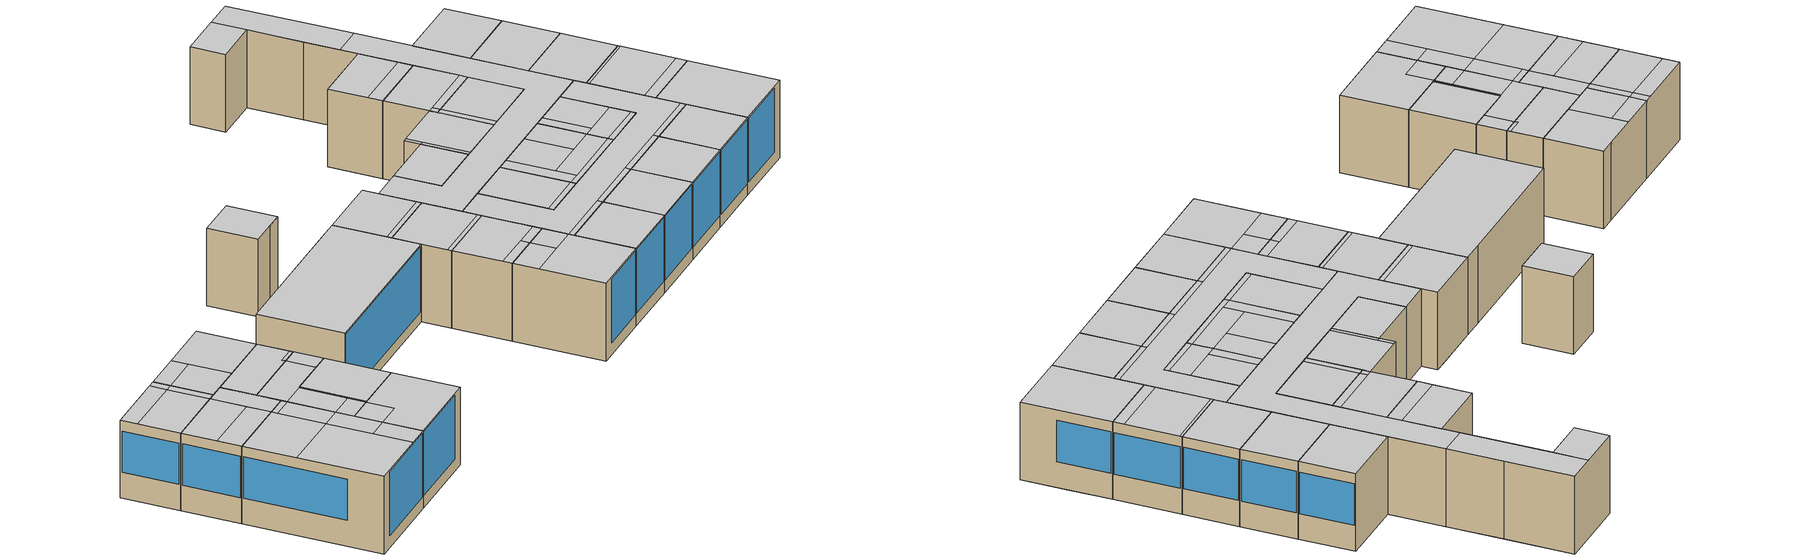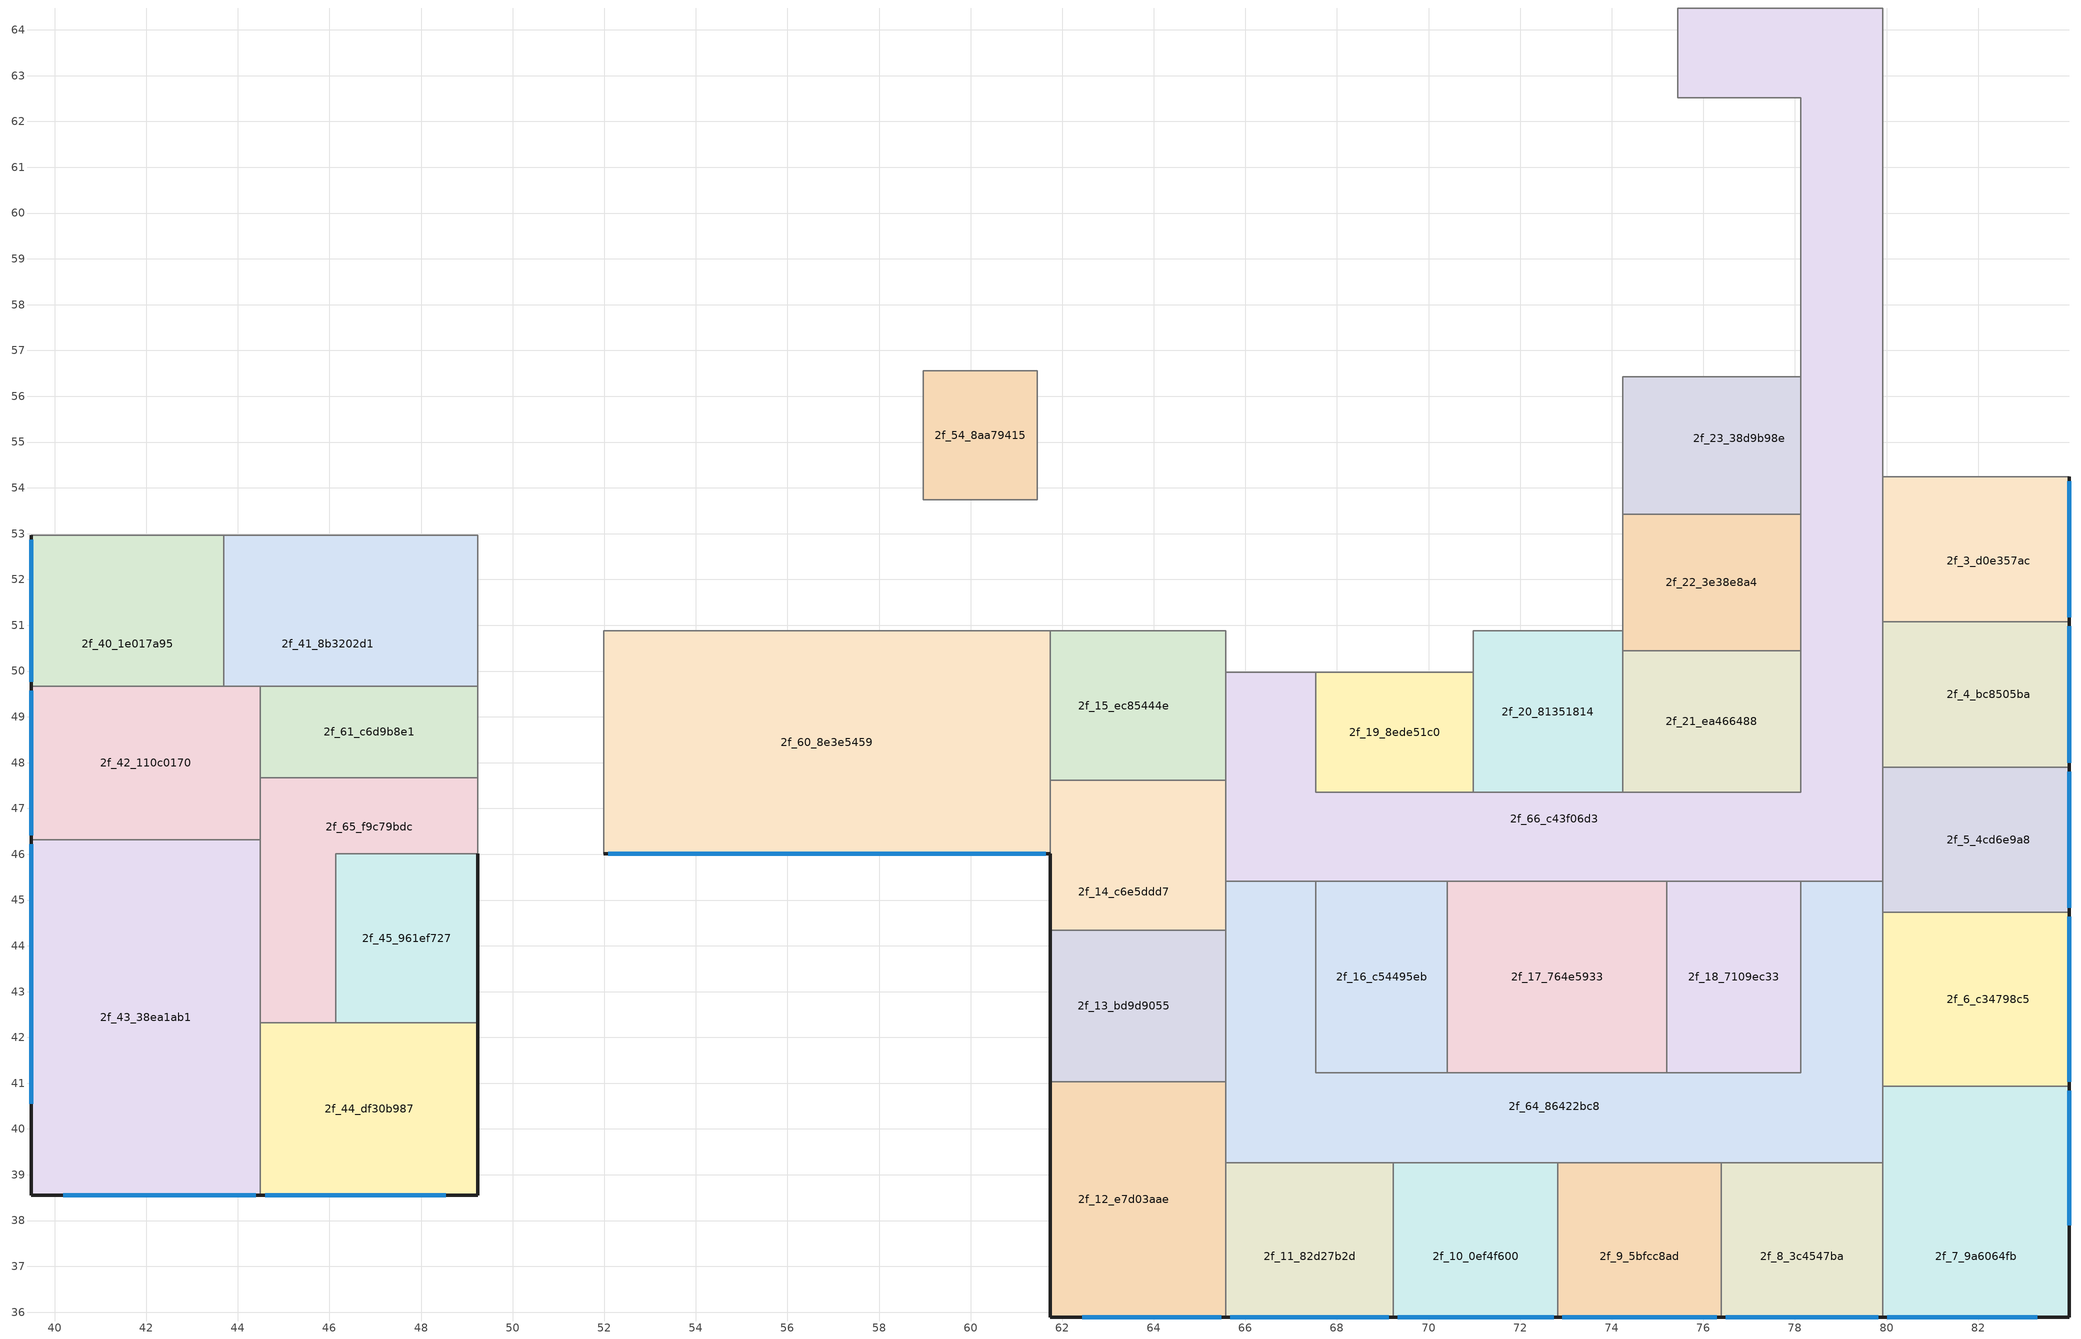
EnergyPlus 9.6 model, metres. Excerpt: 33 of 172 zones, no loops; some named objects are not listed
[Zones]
2f_10_0ef4f600
 floor outside (Generic Exposed Floor): 72.82,38.55 72.82,35.89 69.23,35.89 69.23,38.55 z4.5
 floor to 1f_6_149c5766 (Generic Interior Floor): 72.82,39.26 72.82,38.55 69.23,38.55 69.23,39.26 z4.5
 wall outside (Generic Exterior Wall): 69.23,35.89 72.82,35.89 z4.5:9
 wall to 2f_9_5bfcc8ad (Generic Interior Wall): 72.82,35.89 72.82,39.26 z4.5:9
 wall to 2f_64_86422bc8 (Generic Interior Wall): 72.82,39.26 69.23,39.26 z4.5:9
 wall to 2f_11_82d27b2d (Generic Interior Wall): 69.23,39.26 69.23,35.89 z4.5:9
 window (Generic Double Pane): 69.33,35.89 72.73,35.89 z5.2:8.9
 ceiling to 3f_25_c4ff488b (Generic Interior Ceiling): 69.23,39.26 69.23,35.89 72.82,35.89 72.82,39.26 z9
2f_11_82d27b2d
 floor outside (Generic Exposed Floor): 69.23,38.55 69.23,35.89 65.57,35.89 65.57,38.55 z4.5
 floor to 1f_6_149c5766 (Generic Interior Floor): 69.23,39.26 69.23,38.55 65.57,38.55 65.57,39.26 z4.5
 wall outside (Generic Exterior Wall): 65.57,35.89 69.23,35.89 z4.5:9
 wall to 2f_64_86422bc8 (Generic Interior Wall): 69.23,39.26 65.57,39.26 z4.5:9
 wall to 2f_12_e7d03aae (Generic Interior Wall): 65.57,39.26 65.57,35.89 z4.5:9
 window (Generic Double Pane): 65.67,35.89 69.13,35.89 z5.2:8.9
 ceiling to 3f_23_194e076a (Generic Interior Ceiling): 65.57,39.26 65.57,35.89 69.23,35.89 69.23,39.26 z9
2f_12_e7d03aae
 floor outside (Generic Exposed Floor): 64.96,41.03 64.96,38.55 65.57,38.55 65.57,35.89 61.74,35.89 61.74,41.03 z4.5
 floor to 1f_6_149c5766 (Generic Interior Floor): 65.57,41.03 65.57,38.55 64.96,38.55 64.96,41.03 z4.5
 wall outside (Generic Exterior Wall): 61.74,41.03 61.74,35.89 65.57,35.89 z4.5:9
 wall to 2f_64_86422bc8 (Generic Interior Wall): 65.57,39.26 65.57,41.03 z4.5:9
 wall to 2f_13_bd9d9055 (Generic Interior Wall): 65.57,41.03 61.74,41.03 z4.5:9
 window (Generic Double Pane): 62.44,35.89 65.47,35.89 z5.2:8.9
 ceiling to 3f_34_cf5b6a44 (Generic Interior Ceiling): 61.74,41.03 61.74,39.58 64.01,39.58 64.01,41.03 z9
 ceiling to 3f_24_49187683 (Generic Interior Ceiling): 61.74,39.58 61.74,35.89 65.57,35.89 65.57,39.58 z9
 ceiling to 3f_21_4a4ec861 (Generic Interior Ceiling): 64.01,41.03 64.01,39.58 65.57,39.58 65.57,41.03 z9
2f_13_bd9d9055
 floor outside (Generic Exposed Floor): 64.96,44.34 64.96,41.03 61.74,41.03 61.74,44.34 z4.5
 floor to 1f_6_149c5766 (Generic Interior Floor): 65.57,44.34 65.57,41.03 64.96,41.03 64.96,44.34 z4.5
 wall outside (Generic Exterior Wall): 61.74,44.34 61.74,41.03 z4.5:9
 wall to 2f_64_86422bc8 (Generic Interior Wall): 65.57,41.03 65.57,44.34 z4.5:9
 wall to 2f_14_c6e5ddd7 (Generic Interior Wall): 65.57,44.34 61.74,44.34 z4.5:9
 ceiling to 3f_34_cf5b6a44 (Generic Interior Ceiling): 61.74,41.54 61.74,41.03 64.01,41.03 64.01,41.54 z9
 ceiling to 3f_22_e968c4c8 (Generic Interior Ceiling): 61.74,44.34 61.74,41.54 65.57,41.54 65.57,44.34 z9
 ceiling to 3f_21_4a4ec861 (Generic Interior Ceiling): 64.01,41.54 64.01,41.03 65.57,41.03 65.57,41.54 z9
2f_14_c6e5ddd7
 floor outside (Generic Exposed Floor): 64.96,46.01 64.96,44.34 61.74,44.34 61.74,46.01 z4.5
 floor to 1f_21_930785c6 (Generic Interior Floor): 64.96,47.62 64.96,46.01 61.74,46.01 61.74,47.62 z4.5
 floor to 1f_6_149c5766 (Generic Interior Floor): 65.57,47.62 65.57,44.34 64.96,44.34 64.96,47.62 z4.5
 wall outside (Generic Exterior Wall): 61.74,46.01 61.74,44.34 z4.5:9
 wall to 2f_66_c43f06d3 (Generic Interior Wall): 65.57,45.41 65.57,47.62 z4.5:9
 wall to 2f_64_86422bc8 (Generic Interior Wall): 65.57,44.34 65.57,45.41 z4.5:9
 wall to 2f_60_8e3e5459 (Generic Interior Wall): 61.74,47.62 61.74,46.01 z4.5:9
 wall to 2f_15_ec85444e (Generic Interior Wall): 65.57,47.62 61.74,47.62 z4.5:9
 ceiling to 3f_61_e2855464 (Generic Interior Ceiling): 61.74,47.62 61.74,44.58 65.57,44.58 65.57,47.62 z9
 ceiling to 3f_22_e968c4c8 (Generic Interior Ceiling): 61.74,44.58 61.74,44.34 65.57,44.34 65.57,44.58 z9
2f_15_ec85444e
 floor to 1f_24_c97268db (Generic Interior Floor): 65.57,50.87 65.57,49.97 64.96,49.97 64.96,50.87 z4.5
 floor to 1f_21_930785c6 (Generic Interior Floor): 64.96,50.87 64.96,47.62 61.74,47.62 61.74,50.87 z4.5
 floor to 1f_6_149c5766 (Generic Interior Floor): 65.57,49.97 65.57,47.62 64.96,47.62 64.96,49.97 z4.5
 wall to 2f_66_c43f06d3 (Generic Interior Wall): 65.57,47.62 65.57,49.97 z4.5:9
 wall to 2f_63_d4781f66 (Generic Interior Wall): 65.57,49.97 65.57,50.87 61.74,50.87 z4.5:9
 wall to 2f_60_8e3e5459 (Generic Interior Wall): 61.74,50.87 61.74,47.62 z4.5:9
 ceiling to 3f_63_aaa0db72 (Generic Interior Ceiling): 61.74,50.87 61.74,47.9 65.57,47.9 65.57,50.87 z9
 ceiling to 3f_61_e2855464 (Generic Interior Ceiling): 61.74,47.9 61.74,47.62 65.57,47.62 65.57,47.9 z9
2f_16_c54495eb
 floor to 1f_6_149c5766 (Generic Interior Floor): 70.41,45.41 70.41,41.23 67.54,41.23 67.54,45.41 z4.5
 wall to 2f_66_c43f06d3 (Generic Interior Wall): 70.41,45.41 67.54,45.41 z4.5:9
 wall to 2f_64_86422bc8 (Generic Interior Wall): 67.54,45.41 67.54,41.23 70.41,41.23 z4.5:9
 wall to 2f_17_764e5933 (Generic Interior Wall): 70.41,41.23 70.41,45.41 z4.5:9
 ceiling to 3f_35_299ca32d (Generic Interior Ceiling): 67.54,45.41 67.54,41.54 70.41,41.54 70.41,45.41 z9
 ceiling to 3f_21_4a4ec861 (Generic Interior Ceiling): 67.54,41.54 67.54,41.23 70.41,41.23 70.41,41.54 z9
2f_17_764e5933
 floor to 1f_6_149c5766 (Generic Interior Floor): 75.2,45.41 75.2,41.23 70.41,41.23 70.41,45.41 z4.5
 wall to 2f_66_c43f06d3 (Generic Interior Wall): 75.2,45.41 70.41,45.41 z4.5:9
 wall to 2f_64_86422bc8 (Generic Interior Wall): 70.41,41.23 75.2,41.23 z4.5:9
 wall to 2f_18_7109ec33 (Generic Interior Wall): 75.2,41.23 75.2,45.41 z4.5:9
 ceiling to 3f_39_c9f2f2cc (Generic Interior Ceiling): 71.2,42.68 71.2,41.54 75.2,41.54 75.2,42.68 z9
 ceiling to 3f_37_ee9ae9d4 (Generic Interior Ceiling): 73.52,45.41 73.52,42.68 75.2,42.68 75.2,45.41 z9
 ceiling to 3f_36_a2475580 (Generic Interior Ceiling): 71.2,45.41 71.2,42.68 73.52,42.68 73.52,45.41 z9
 ceiling to 3f_35_299ca32d (Generic Interior Ceiling): 70.41,45.41 70.41,41.54 71.2,41.54 71.2,45.41 z9
 ceiling to 3f_21_4a4ec861 (Generic Interior Ceiling): 70.41,41.54 70.41,41.23 75.2,41.23 75.2,41.54 z9
2f_18_7109ec33
 floor to 1f_6_149c5766 (Generic Interior Floor): 78.13,45.41 78.13,41.23 75.2,41.23 75.2,45.41 z4.5
 wall to 2f_66_c43f06d3 (Generic Interior Wall): 78.13,45.41 75.2,45.41 z4.5:9
 wall to 2f_64_86422bc8 (Generic Interior Wall): 75.2,41.23 78.13,41.23 78.13,45.41 z4.5:9
 ceiling to 3f_39_c9f2f2cc (Generic Interior Ceiling): 75.2,42.68 75.2,41.54 78.13,41.54 78.13,42.68 z9
 ceiling to 3f_38_5c679f0f (Generic Interior Ceiling): 75.83,45.41 75.83,42.68 78.13,42.68 78.13,45.41 z9
 ceiling to 3f_37_ee9ae9d4 (Generic Interior Ceiling): 75.2,45.41 75.2,42.68 75.83,42.68 75.83,45.41 z9
 ceiling to 3f_21_4a4ec861 (Generic Interior Ceiling): 75.2,41.54 75.2,41.23 78.13,41.23 78.13,41.54 z9
2f_19_8ede51c0
 floor to 1f_6_149c5766 (Generic Interior Floor): 70.98,49.97 70.98,47.35 67.54,47.35 67.54,49.97 z4.5
 wall to 2f_66_c43f06d3 (Generic Interior Wall): 67.54,49.97 67.54,47.35 70.98,47.35 z4.5:9
 wall to 2f_63_d4781f66 (Generic Interior Wall): 70.98,49.97 67.54,49.97 z4.5:9
 wall to 2f_20_81351814 (Generic Interior Wall): 70.98,47.35 70.98,49.97 z4.5:9
 ceiling to 3f_19_a570f15e (Generic Interior Ceiling): 67.54,49.97 67.54,47.35 70.98,47.35 70.98,49.97 z9
2f_20_81351814
 floor to 1f_6_149c5766 (Generic Interior Floor): 74.24,50.87 74.24,47.35 70.98,47.35 70.98,50.87 z4.5
 wall to 2f_66_c43f06d3 (Generic Interior Wall): 70.98,47.35 74.24,47.35 z4.5:9
 wall to 2f_63_d4781f66 (Generic Interior Wall): 74.24,50.87 70.98,50.87 70.98,49.97 z4.5:9
 wall to 2f_22_3e38e8a4 (Generic Interior Wall): 74.24,50.44 74.24,50.87 z4.5:9
 wall to 2f_21_ea466488 (Generic Interior Wall): 74.24,47.35 74.24,50.44 z4.5:9
 ceiling to 3f_70_3918eaf2 (Generic Interior Ceiling): 70.98,50.87 70.98,49.97 71.2,49.97 71.2,50.87 z9
 ceiling to 3f_19_a570f15e (Generic Interior Ceiling): 70.98,49.97 70.98,47.35 71.2,47.35 71.2,49.97 z9
 ceiling to 3f_18_3951b411 (Generic Interior Ceiling): 71.2,50.87 71.2,47.35 74.24,47.35 74.24,50.87 z9
2f_21_ea466488
 floor to 1f_24_c97268db (Generic Interior Floor): 78.13,50.44 78.13,49.97 77.28,49.97 77.28,50.44 z4.5
 floor to 1f_6_149c5766 (Generic Interior Floor): 78.13,49.97 78.13,47.35 74.24,47.35 74.24,50.44 77.28,50.44 77.28,49.97 z4.5
 wall to 2f_66_c43f06d3 (Generic Interior Wall): 74.24,47.35 78.13,47.35 78.13,50.44 z4.5:9
 wall to 2f_22_3e38e8a4 (Generic Interior Wall): 78.13,50.44 74.24,50.44 z4.5:9
 ceiling to 3f_18_3951b411 (Generic Interior Ceiling): 74.24,50.44 74.24,47.35 74.61,47.35 74.61,50.44 z9
 ceiling to 3f_17_dcaffb0f (Generic Interior Ceiling): 74.61,50.44 74.61,47.35 78.13,47.35 78.13,50.44 z9
2f_22_3e38e8a4
 floor to 1f_24_c97268db (Generic Interior Floor): 78.13,53.43 78.13,50.44 77.28,50.44 77.28,50.87 74.24,50.87 74.24,53.43 z4.5
 floor to 1f_6_149c5766 (Generic Interior Floor): 77.28,50.87 77.28,50.44 74.24,50.44 74.24,50.87 z4.5
 wall to 2f_66_c43f06d3 (Generic Interior Wall): 78.13,50.44 78.13,53.43 z4.5:9
 wall to 2f_63_d4781f66 (Generic Interior Wall): 74.24,53.43 74.24,50.87 z4.5:9
 wall to 2f_23_38d9b98e (Generic Interior Wall): 78.13,53.43 74.24,53.43 z4.5:9
 ceiling to 3f_18_3951b411 (Generic Interior Ceiling): 74.24,50.87 74.24,50.44 74.61,50.44 74.61,50.87 z9
 ceiling to 3f_17_dcaffb0f (Generic Interior Ceiling): 74.61,50.87 74.61,50.44 78.13,50.44 78.13,50.87 z9
 ceiling to 3f_16_f8af547f (Generic Interior Ceiling): 74.24,53.43 74.24,50.87 78.13,50.87 78.13,53.43 z9
2f_23_38d9b98e
 floor to 1f_24_c97268db (Generic Interior Floor): 78.13,53.74 78.13,53.43 74.24,53.43 74.24,55.83 75.44,55.83 75.44,53.74 z4.5
 floor to 1f_14_69643016 (Generic Interior Floor): 78.13,56.43 78.13,53.74 75.44,53.74 75.44,55.83 74.24,55.83 74.24,56.43 z4.5
 wall to 2f_66_c43f06d3 (Generic Interior Wall): 78.13,53.43 78.13,56.43 z4.5:9
 wall to 2f_63_d4781f66 (Generic Interior Wall): 74.24,56.43 74.24,53.43 z4.5:9
 wall to 2f_24_8b0e4823 (Generic Interior Wall): 78.13,56.43 74.24,56.43 z4.5:9
 ceiling to 3f_16_f8af547f (Generic Interior Ceiling): 74.24,54.24 74.24,53.43 78.13,53.43 78.13,54.24 z9
 ceiling to 3f_15_cd5c4195 (Generic Interior Ceiling): 74.24,56.43 74.24,54.24 78.13,54.24 78.13,56.43 z9
2f_3_d0e357ac
 floor outside (Generic Exposed Floor): 83.99,53.74 83.99,51.08 80.46,51.08 80.46,53.74 z4.5
 floor to 1f_24_c97268db (Generic Interior Floor): 80.46,53.74 80.46,51.08 79.92,51.08 79.92,53.74 z4.5
 floor to 1f_14_69643016 (Generic Interior Floor): 83.99,54.24 83.99,53.74 79.92,53.74 79.92,54.24 z4.5
 wall outside (Generic Exterior Wall): 83.99,51.08 83.99,54.24 z4.5:9
 wall to 2f_2_cbb179aa (Generic Interior Wall): 83.99,54.24 79.92,54.24 z4.5:9
 wall to 2f_66_c43f06d3 (Generic Interior Wall): 79.92,54.24 79.92,51.08 z4.5:9
 wall to 2f_4_bc8505ba (Generic Interior Wall): 79.92,51.08 83.99,51.08 z4.5:9
 window (Generic Double Pane): 83.99,51.18 83.99,54.14 z6:8.4
 ceiling to 3f_29_5fdfce82 (Generic Interior Ceiling): 79.92,54.24 79.92,51.08 83.99,51.08 83.99,54.24 z9
2f_40_1e017a95
 floor to 1f_20_8dc14ba2 (Generic Interior Floor): 43.69,51.52 43.69,49.67 39.49,49.67 39.49,51.52 z4.5
 floor to 1f_19_08eda893 (Generic Interior Floor): 43.69,52.97 43.69,51.52 39.49,51.52 39.49,52.97 z4.5
 wall outside (Generic Exterior Wall): 39.49,52.97 39.49,49.67 z4.5:9
 wall to 2f_39_52f08f3c (Generic Interior Wall): 43.69,52.97 39.49,52.97 z4.5:9
 wall to 2f_42_110c0170 (Generic Interior Wall): 39.49,49.67 43.69,49.67 z4.5:9
 wall to 2f_41_8b3202d1 (Generic Interior Wall): 43.69,49.67 43.69,52.97 z4.5:9
 window (Generic Double Pane): 39.49,52.87 39.49,49.77 z6:8.4
 ceiling to 3f_48_b611fe26 (Generic Interior Ceiling): 43.24,52.97 43.24,52.04 43.69,52.04 43.69,52.97 z9
 ceiling to 3f_47_1f144553 (Generic Interior Ceiling): 39.49,52.97 39.49,52.04 43.24,52.04 43.24,52.97 z9
 ceiling to 3f_46_ba787095 (Generic Interior Ceiling): 43.24,52.04 43.24,49.67 43.69,49.67 43.69,52.04 z9
 ceiling to 3f_45_ad1283cb (Generic Interior Ceiling): 39.49,52.04 39.49,49.67 43.24,49.67 43.24,52.04 z9
2f_41_8b3202d1
 floor to 1f_28_cb51183d (Generic Interior Floor): 49.24,52.97 49.24,49.67 48.25,49.67 48.25,52.97 z4.5
 floor to 1f_20_8dc14ba2 (Generic Interior Floor): 48.25,51.52 48.25,49.67 43.69,49.67 43.69,51.52 z4.5
 floor to 1f_19_08eda893 (Generic Interior Floor): 48.25,52.97 48.25,51.52 43.69,51.52 43.69,52.97 z4.5
 wall to 2f_39_52f08f3c (Generic Interior Wall): 48.25,52.97 43.69,52.97 z4.5:9
 wall to 2f_61_c6d9b8e1 (Generic Interior Wall): 44.49,49.67 49.24,49.67 z4.5:9
 wall to 2f_42_110c0170 (Generic Interior Wall): 43.69,49.67 44.49,49.67 z4.5:9
 wall to 2f_62_8910e460 (Generic Interior Wall): 49.24,49.67 49.24,52.97 48.25,52.97 z4.5:9
 ceiling to 3f_48_b611fe26 (Generic Interior Ceiling): 43.69,52.97 43.69,52.04 46.02,52.04 46.02,52.97 z9
 ceiling to 3f_46_ba787095 (Generic Interior Ceiling): 43.69,52.04 43.69,49.67 46.02,49.67 46.02,52.04 z9
 ceiling to 3f_44_12f678fb (Generic Interior Ceiling): 46.02,52.97 46.02,49.67 49.24,49.67 49.24,52.97 z9
2f_42_110c0170
 floor to 1f_20_8dc14ba2 (Generic Interior Floor): 44.49,49.67 44.49,46.32 39.49,46.32 39.49,49.67 z4.5
 wall outside (Generic Exterior Wall): 39.49,49.67 39.49,46.32 z4.5:9
 wall to 2f_65_f9c79bdc (Generic Interior Wall): 44.49,46.32 44.49,47.67 z4.5:9
 wall to 2f_61_c6d9b8e1 (Generic Interior Wall): 44.49,47.67 44.49,49.67 z4.5:9
 wall to 2f_43_38ea1ab1 (Generic Interior Wall): 39.49,46.32 44.49,46.32 z4.5:9
 window (Generic Double Pane): 39.49,49.57 39.49,46.42 z6:8.4
 ceiling to 3f_45_ad1283cb (Generic Interior Ceiling): 39.49,49.67 39.49,47.69 43.24,47.69 43.24,49.67 z9
 ceiling to 3f_44_12f678fb (Generic Interior Ceiling): 43.24,49.67 43.24,46.32 44.49,46.32 44.49,49.67 z9
 ceiling to 3f_40_4036ec7f (Generic Interior Ceiling): 39.49,47.69 39.49,46.32 43.24,46.32 43.24,47.69 z9
2f_43_38ea1ab1
 floor to 1f_20_8dc14ba2 (Generic Interior Floor): 44.49,46.32 44.49,38.55 39.49,38.55 39.49,46.32 z4.5
 wall outside (Generic Exterior Wall): 39.49,46.32 39.49,38.55 44.49,38.55 z4.5:9
 wall to 2f_65_f9c79bdc (Generic Interior Wall): 44.49,42.32 44.49,46.32 z4.5:9
 wall to 2f_44_df30b987 (Generic Interior Wall): 44.49,38.55 44.49,42.32 z4.5:9
 window (Generic Double Pane): 39.49,46.22 39.49,40.55 z6:8.4; 40.19,38.55 44.39,38.55 z5.2:8.9
 ceiling to 3f_44_12f678fb (Generic Interior Ceiling): 43.24,40.75 43.24,38.55 44.49,38.55 44.49,40.75 z9; 43.24,46.32 43.24,45.98 44.49,45.98 44.49,46.32 z9
 ceiling to 3f_43_b0bf4572 (Generic Interior Ceiling): 43.24,43.32 43.24,40.75 44.49,40.75 44.49,43.32 z9
 ceiling to 3f_42_b8ad013c (Generic Interior Ceiling): 43.24,45.98 43.24,43.32 44.49,43.32 44.49,45.98 z9
 ceiling to 3f_41_e4ff2b0c (Generic Interior Ceiling): 39.49,43.32 39.49,38.55 43.24,38.55 43.24,43.32 z9
 ceiling to 3f_40_4036ec7f (Generic Interior Ceiling): 39.49,46.32 39.49,43.32 43.24,43.32 43.24,46.32 z9
2f_44_df30b987
 floor to 1f_20_8dc14ba2 (Generic Interior Floor): 49.24,42.32 49.24,38.55 44.49,38.55 44.49,42.32 z4.5
 wall outside (Generic Exterior Wall): 44.49,38.55 49.24,38.55 49.24,42.32 z4.5:9
 wall to 2f_65_f9c79bdc (Generic Interior Wall): 46.14,42.32 44.49,42.32 z4.5:9
 wall to 2f_45_961ef727 (Generic Interior Wall): 49.24,42.32 46.14,42.32 z4.5:9
 window (Generic Double Pane): 44.59,38.55 48.54,38.55 z5.2:8.9
 ceiling to 3f_44_12f678fb (Generic Interior Ceiling): 46.02,42.32 46.02,40.75 44.49,40.75 44.49,38.55 49.24,38.55 49.24,42.32 z9
 ceiling to 3f_43_b0bf4572 (Generic Interior Ceiling): 44.49,42.32 44.49,40.75 46.02,40.75 46.02,42.32 z9
2f_45_961ef727
 floor to 1f_20_8dc14ba2 (Generic Interior Floor): 49.24,46.01 49.24,42.32 46.14,42.32 46.14,46.01 z4.5
 wall outside (Generic Exterior Wall): 49.24,42.32 49.24,46.01 z4.5:9
 wall to 2f_65_f9c79bdc (Generic Interior Wall): 49.24,46.01 46.14,46.01 46.14,42.32 z4.5:9
 ceiling to 3f_44_12f678fb (Generic Interior Ceiling): 46.14,46.01 46.14,42.32 49.24,42.32 49.24,46.01 z9
2f_4_bc8505ba
 floor outside (Generic Exposed Floor): 83.99,51.08 83.99,47.9 80.46,47.9 80.46,51.08 z4.5
 floor to 1f_24_c97268db (Generic Interior Floor): 80.46,51.08 80.46,49.97 79.92,49.97 79.92,51.08 z4.5
 floor to 1f_6_149c5766 (Generic Interior Floor): 80.46,49.97 80.46,47.9 79.92,47.9 79.92,49.97 z4.5
 wall outside (Generic Exterior Wall): 83.99,47.9 83.99,51.08 z4.5:9
 wall to 2f_66_c43f06d3 (Generic Interior Wall): 79.92,51.08 79.92,47.9 z4.5:9
 wall to 2f_5_4cd6e9a8 (Generic Interior Wall): 79.92,47.9 83.99,47.9 z4.5:9
 window (Generic Double Pane): 83.99,48 83.99,50.98 z6:8.4
 ceiling to 3f_30_1e0efb77 (Generic Interior Ceiling): 79.92,51.08 79.92,47.9 83.99,47.9 83.99,51.08 z9
2f_54_8aa79415
 floor to 1f_25_c6b1cc81 (Generic Interior Floor): 61.45,56.55 61.45,53.74 58.97,53.74 58.97,56.55 z4.5
 wall to 2f_53_2b3c286c (Generic Interior Wall): 61.45,53.74 61.45,56.55 z4.5:9
 wall to 2f_63_d4781f66 (Generic Interior Wall): 60.49,53.74 61.45,53.74 z4.5:9
 wall to 2f_62_8910e460 (Generic Interior Wall): 58.97,53.74 60.49,53.74 z4.5:9
 wall to 2f_56_06792539 (Generic Interior Wall): 58.97,56.55 58.97,53.74 z4.5:9
 wall to 2f_55_ecf9d4c6 (Generic Interior Wall): 61.45,56.55 58.97,56.55 z4.5:9
 ceiling to 3f_59_07127265 (Generic Interior Ceiling): 58.97,56.55 58.97,53.74 61.45,53.74 61.45,56.55 z9
2f_5_4cd6e9a8
 floor outside (Generic Exposed Floor): 83.99,47.9 83.99,44.74 80.46,44.74 80.46,47.9 z4.5
 floor to 1f_6_149c5766 (Generic Interior Floor): 80.46,47.9 80.46,44.74 79.92,44.74 79.92,47.9 z4.5
 wall outside (Generic Exterior Wall): 83.99,44.74 83.99,47.9 z4.5:9
 wall to 2f_66_c43f06d3 (Generic Interior Wall): 79.92,47.9 79.92,45.41 z4.5:9
 wall to 2f_64_86422bc8 (Generic Interior Wall): 79.92,45.41 79.92,44.74 z4.5:9
 wall to 2f_6_c34798c5 (Generic Interior Wall): 79.92,44.74 83.99,44.74 z4.5:9
 window (Generic Double Pane): 83.99,44.84 83.99,47.8 z6:8.4
 ceiling to 3f_31_598f1ca6 (Generic Interior Ceiling): 79.92,47.9 79.92,44.74 83.99,44.74 83.99,47.9 z9
2f_60_8e3e5459
 floor to 1f_21_930785c6 (Generic Interior Floor): 61.74,50.87 61.74,46.01 51.98,46.01 51.98,50.87 z4.5
 wall outside (Generic Exterior Wall): 51.98,46.01 61.74,46.01 z4.5:9
 wall to 2f_63_d4781f66 (Generic Interior Wall): 61.74,50.87 60.49,50.87 z4.5:9
 wall to 2f_62_8910e460 (Generic Interior Wall): 60.49,50.87 51.98,50.87 51.98,46.01 z4.5:9
 window (Generic Double Pane): 52.08,46.01 61.64,46.01 z5.1:8.9
 ceiling to 3f_62_4f7eac03 (Generic Interior Ceiling): 51.98,50.87 51.98,46.01 61.74,46.01 61.74,50.87 z9
2f_61_c6d9b8e1
 floor to 1f_20_8dc14ba2 (Generic Interior Floor): 49.24,49.67 49.24,47.67 44.49,47.67 44.49,49.67 z4.5
 wall to 2f_65_f9c79bdc (Generic Interior Wall): 44.49,47.67 49.24,47.67 z4.5:9
 wall to 2f_62_8910e460 (Generic Interior Wall): 49.24,47.67 49.24,49.67 z4.5:9
 ceiling to 3f_68_425eadfa (Generic Interior Ceiling): 48.25,47.86 48.25,47.67 49.24,47.67 49.24,47.86 z9
 ceiling to 3f_44_12f678fb (Generic Interior Ceiling): 44.49,49.67 44.49,47.67 48.25,47.67 48.25,47.86 49.24,47.86 49.24,49.67 z9
2f_64_86422bc8
 floor to 1f_6_149c5766 (Generic Interior Floor): 79.92,45.41 79.92,39.26 65.57,39.26 65.57,45.41 67.54,45.41 67.54,41.23 78.13,41.23 78.13,45.41 z4.5
 wall to 2f_9_5bfcc8ad (Generic Interior Wall): 72.82,39.26 76.39,39.26 z4.5:9
 wall to 2f_8_3c4547ba (Generic Interior Wall): 76.39,39.26 79.92,39.26 z4.5:9
 wall to 2f_7_9a6064fb (Generic Interior Wall): 79.92,39.26 79.92,40.94 z4.5:9
 wall to 2f_6_c34798c5 (Generic Interior Wall): 79.92,40.94 79.92,44.74 z4.5:9
 wall to 2f_66_c43f06d3 (Generic Interior Wall): 79.92,45.41 78.13,45.41 / 67.54,45.41 65.57,45.41 z4.5:9
 ceiling to 3f_27_b1cf31fd (Generic Interior Ceiling): 76.39,39.58 76.39,39.26 79.92,39.26 79.92,39.58 z9
 ceiling to 3f_26_4b90fd27 (Generic Interior Ceiling): 72.82,39.58 72.82,39.26 76.39,39.26 76.39,39.58 z9
 ceiling to 3f_25_c4ff488b (Generic Interior Ceiling): 69.23,39.58 69.23,39.26 72.82,39.26 72.82,39.58 z9
 ceiling to 3f_23_194e076a (Generic Interior Ceiling): 65.57,39.58 65.57,39.26 69.23,39.26 69.23,39.58 z9
 ceiling to 3f_21_4a4ec861 (Generic Interior Ceiling): 65.57,45.41 65.57,39.58 79.92,39.58 79.92,45.41 78.13,45.41 78.13,41.23 67.54,41.23 67.54,45.41 z9
2f_65_f9c79bdc
 floor to 1f_20_8dc14ba2 (Generic Interior Floor): 49.24,47.67 49.24,46.01 46.14,46.01 46.14,42.32 44.49,42.32 44.49,47.67 z4.5
 wall to 2f_62_8910e460 (Generic Interior Wall): 49.24,46.01 49.24,47.67 z4.5:9
 ceiling to 3f_43_b0bf4572 (Generic Interior Ceiling): 44.49,43.32 44.49,42.32 46.02,42.32 46.02,43.32 z9
 ceiling to 3f_42_b8ad013c (Generic Interior Ceiling): 44.49,45.98 44.49,43.32 46.02,43.32 46.02,45.98 z9
 ceiling to 3f_68_425eadfa (Generic Interior Ceiling): 48.25,47.67 48.25,46.01 49.24,46.01 49.24,47.67 z9
 ceiling to 3f_44_12f678fb (Generic Interior Ceiling): 44.49,47.67 44.49,45.98 46.02,45.98 46.02,42.32 46.14,42.32 46.14,46.01 48.25,46.01 48.25,47.67 z9
2f_66_c43f06d3
 floor to 1f_24_c97268db (Generic Interior Floor): 79.92,53.74 79.92,49.97 78.13,49.97 78.13,53.74 z4.5
 floor to 1f_14_69643016 (Generic Interior Floor): 79.92,64.48 79.92,53.74 78.13,53.74 78.13,62.52 75.44,62.52 75.44,64.48 z4.5
 floor to 1f_6_149c5766 (Generic Interior Floor): 79.92,49.97 79.92,45.41 65.57,45.41 65.57,49.97 67.54,49.97 67.54,47.35 78.13,47.35 78.13,49.97 z4.5
 wall to 2f_63_d4781f66 (Generic Interior Wall): 75.44,64.48 75.44,62.52 / 67.54,49.97 65.57,49.97 z4.5:9
 wall to 2f_2_cbb179aa (Generic Interior Wall): 79.92,54.24 79.92,57.42 z4.5:9
 wall to 2f_1_e9a2ea0e (Generic Interior Wall): 79.92,57.42 79.92,60.58 z4.5:9
 wall to 2f_0_2c44ec6e (Generic Interior Wall): 79.92,60.58 79.92,64.48 z4.5:9
 wall to 2f_27_a697c2dd (Generic Interior Wall): 79.92,64.48 75.44,64.48 z4.5:9
 wall to 2f_25_76c58724 (Generic Interior Wall): 75.44,62.52 78.13,62.52 78.13,59.43 z4.5:9
 wall to 2f_24_8b0e4823 (Generic Interior Wall): 78.13,59.43 78.13,56.43 z4.5:9
 ceiling to 3f_20_7e1288e1 (Generic Interior Ceiling): 65.57,49.97 65.57,45.41 79.92,45.41 79.92,57.42 78.13,57.42 78.13,47.35 67.54,47.35 67.54,49.97 z9
 ceiling to 3f_13_a8339ffe (Generic Interior Ceiling): 75.44,64.48 75.44,62.52 78.13,62.52 78.13,64.48 z9
 ceiling to 3f_7_b5a89e39 (Generic Interior Ceiling): 78.13,64.48 78.13,57.42 79.92,57.42 79.92,64.48 z9
2f_6_c34798c5
 floor outside (Generic Exposed Floor): 83.99,44.74 83.99,40.94 80.46,40.94 80.46,44.74 z4.5
 floor to 1f_6_149c5766 (Generic Interior Floor): 80.46,44.74 80.46,40.94 79.92,40.94 79.92,44.74 z4.5
 wall outside (Generic Exterior Wall): 83.99,40.94 83.99,44.74 z4.5:9
 wall to 2f_7_9a6064fb (Generic Interior Wall): 79.92,40.94 83.99,40.94 z4.5:9
 window (Generic Double Pane): 83.99,41.04 83.99,44.64 z6:8.4
 ceiling to 3f_33_0f53aaed (Generic Interior Ceiling): 79.92,41.54 79.92,40.94 83.99,40.94 83.99,41.54 z9
 ceiling to 3f_32_b5034da5 (Generic Interior Ceiling): 79.92,44.58 79.92,41.54 83.99,41.54 83.99,44.58 z9
 ceiling to 3f_31_598f1ca6 (Generic Interior Ceiling): 79.92,44.74 79.92,44.58 83.99,44.58 83.99,44.74 z9
2f_7_9a6064fb
 floor outside (Generic Exposed Floor): 83.99,38.55 83.99,35.89 79.92,35.89 79.92,38.55 z4.5; 83.99,40.94 83.99,38.55 80.46,38.55 80.46,40.94 z4.5
 floor to 1f_6_149c5766 (Generic Interior Floor): 80.46,40.94 80.46,38.55 79.92,38.55 79.92,40.94 z4.5
 wall outside (Generic Exterior Wall): 79.92,35.89 83.99,35.89 83.99,40.94 z4.5:9
 wall to 2f_8_3c4547ba (Generic Interior Wall): 79.92,39.26 79.92,35.89 z4.5:9
 window (Generic Double Pane): 80.02,35.89 83.29,35.89 z5.2:8.9; 83.99,37.89 83.99,40.84 z6:8.4
 ceiling to 3f_33_0f53aaed (Generic Interior Ceiling): 79.92,40.94 79.92,35.89 83.99,35.89 83.99,40.94 z9
2f_8_3c4547ba
 floor outside (Generic Exposed Floor): 79.92,38.55 79.92,35.89 76.39,35.89 76.39,38.55 z4.5
 floor to 1f_6_149c5766 (Generic Interior Floor): 79.92,39.26 79.92,38.55 76.39,38.55 76.39,39.26 z4.5
 wall outside (Generic Exterior Wall): 76.39,35.89 79.92,35.89 z4.5:9
 wall to 2f_9_5bfcc8ad (Generic Interior Wall): 76.39,39.26 76.39,35.89 z4.5:9
 window (Generic Double Pane): 76.49,35.89 79.82,35.89 z5.2:8.9
 ceiling to 3f_27_b1cf31fd (Generic Interior Ceiling): 76.39,39.26 76.39,35.89 79.92,35.89 79.92,39.26 z9
2f_9_5bfcc8ad
 floor outside (Generic Exposed Floor): 76.39,38.55 76.39,35.89 72.82,35.89 72.82,38.55 z4.5
 floor to 1f_6_149c5766 (Generic Interior Floor): 76.39,39.26 76.39,38.55 72.82,38.55 72.82,39.26 z4.5
 wall outside (Generic Exterior Wall): 72.82,35.89 76.39,35.89 z4.5:9
 window (Generic Double Pane): 72.92,35.89 76.29,35.89 z5.2:8.9
 ceiling to 3f_26_4b90fd27 (Generic Interior Ceiling): 72.82,39.26 72.82,35.89 76.39,35.89 76.39,39.26 z9
[Building]
Building 1: North Axis=0; Terrain=City; Solar Distribution=FullExteriorWithReflections
[Site:Location]
Site 1: Latitude=0; Longitude=0; Time Zone=0; Elevation=0
[SizingPeriod:DesignDay] Month=7; Day of Month=21; Day Type=SummerDesignDay; Daily DryBulb Temperature Range=12.8; DryBulb Temperature Range Modifier Type=DefaultMultipliers; Barometric Pressure=94503; Wind Speed=4.9; Wind Direction=170; Rain Indicator=No; Snow Indicator=No; Daylight Saving Time Indicator=No; Solar Model Indicator=ASHRAETau; ASHRAE Clear Sky Optical Depth for Beam Irradiance taub=0.454; ASHRAE Clear Sky Optical Depth for Diffuse Irradiance taud=2.053; Begin Environment Reset Mode=FullResetAtBeginEnvironment
Name | Maximum DryBulb Temperature | Humidity Condition Type | Wetbulb or DewPoint at Maximum DryBulb | Enthalpy at Maximum DryBulb
San Angelo Mathis Field Ann Clg .4% Condns DB=>MWB | 37.9 | Wetbulb | 21.1
San Angelo Mathis Field Ann Clg .4% Condns DP=>MDB | 26.2 | Dewpoint | 22
San Angelo Mathis Field Ann Clg .4% Condns Enth=>MDB | 31.2 | Enthalpy |  | 74600
San Angelo Mathis Field Ann Clg .4% Condns WB=>MDB | 31.4 | Wetbulb | 23.9
[Site:WaterMainsTemperature]
Calculation Method=Correlation; Annual Average Outdoor Air Temperature=15.65; Maximum Difference In Monthly Average Outdoor Air Temperatures=4
[Material] Thermal Absorptance=0.9
Name | Roughness | Thickness | Conductivity | Density | Specific Heat | Solar Absorptance | Visible Absorptance
Generic 50mm Insulation | MediumRough | 0.05 | 0.03 | 43 | 1210 | 0.7 | 0.7
Generic Acoustic Tile | MediumSmooth | 0.02 | 0.06 | 368 | 590 | 0.2 | 0.2
Generic Brick | MediumRough | 0.1 | 0.9 | 1920 | 790 | 0.65 | 0.65
Generic Ceiling Air Gap | Smooth | 0.1 | 0.556 | 1.28 | 1000 | 0.7 | 0.7
Generic Gypsum Board | MediumSmooth | 0.0127 | 0.16 | 800 | 1090 | 0.5 | 0.5
Generic LW Concrete | MediumRough | 0.1 | 0.53 | 1280 | 840 | 0.8 | 0.8
Generic Painted Metal | Smooth | 0.0015 | 45 | 7690 | 410 | 0.5 | 0.5
Generic Wall Air Gap | Smooth | 0.1 | 0.667 | 1.28 | 1000 | 0.7 | 0.7
[WindowMaterial:Glazing] Optical Data Type=SpectralAverage; Thickness=0.006; Infrared Transmittance at Normal Incidence=0; Front Side Infrared Hemispherical Emissivity=0.84; Conductivity=1; Dirt Correction Factor for Solar and Visible Transmittance=1; Solar Diffusing=No
Name | Solar Transmittance at Normal Incidence | Front Side Solar Reflectance at Normal Incidence | Back Side Solar Reflectance at Normal Incidence | Visible Transmittance at Normal Incidence | Front Side Visible Reflectance at Normal Incidence | Back Side Visible Reflectance at Normal Incidence | Back Side Infrared Hemispherical Emissivity
Generic Clear Glass | 0.77 | 0.07 | 0.07 | 0.88 | 0.08 | 0.08 | 0.84
Generic Low-e Glass | 0.45 | 0.36 | 0.36 | 0.71 | 0.21 | 0.21 | 0.047
[WindowMaterial:Gas]
Generic Window Air Gap: Gas Type=Air; Thickness=0.0127
[Construction]
Generic Double Pane: Generic Low-e Glass, Generic Window Air Gap, Generic Clear Glass
Generic Exposed Floor: Generic Painted Metal, Generic Ceiling Air Gap, Generic 50mm Insulation, Generic LW Concrete
Generic Exterior Wall: Generic Brick, Generic LW Concrete, Generic 50mm Insulation, Generic Wall Air Gap, Generic Gypsum Board
Generic Interior Ceiling: Generic LW Concrete, Generic Ceiling Air Gap, Generic Acoustic Tile
Generic Interior Floor: Generic Acoustic Tile, Generic Ceiling Air Gap, Generic LW Concrete
Generic Interior Wall: Generic Gypsum Board, Generic Wall Air Gap, Generic Gypsum Board
[Zone] Multiplier=1; Ceiling Height=4.5; Part of Total Floor Area=Yes
Name | Volume
2f_10_0ef4f600 | 54.4109
2f_11_82d27b2d | 55.4351
2f_12_e7d03aae | 88.6144
2f_13_bd9d9055 | 57.133
2f_14_c6e5ddd7 | 56.55
2f_15_ec85444e | 56.2585
2f_16_c54495eb | 53.9655
2f_17_764e5933 | 90.0482
2f_18_7109ec33 | 55.0236
2f_19_8ede51c0 | 40.5169
2f_20_81351814 | 51.6142
2f_21_ea466488 | 54.1284
2f_22_3e38e8a4 | 52.255
2f_23_38d9b98e | 52.6002
2f_3_d0e357ac; 2f_5_4cd6e9a8 | 58.0213
2f_40_1e017a95 | 62.3948
2f_41_8b3202d1 | 82.525
2f_42_110c0170 | 75.4541
2f_43_38ea1ab1 | 174.96
2f_44_df30b987 | 80.5461
2f_45_961ef727 | 51.5311
2f_4_bc8505ba | 58.1761
2f_54_8aa79415 | 31.5162
2f_60_8e3e5459 | 213.612
2f_61_c6d9b8e1 | 42.7322
2f_64_86422bc8 | 197.392
2f_65_f9c79bdc | 62.7009
2f_66_c43f06d3 | 310.508
2f_6_c34798c5 | 69.6256
2f_7_9a6064fb | 92.37
2f_8_3c4547ba | 53.4721
2f_9_5bfcc8ad | 54.1549
[DESIGNSPECIFICATION:OUTDOORAIR]
Fixed_OA: Outdoor Air Method=Sum; Outdoor Air Flow per Person=0.0025; Outdoor Air Flow per Zone Floor Area=0.0003; Outdoor Air Flow per Zone=0; Outdoor Air Flow Air Changes per Hour=0
[Sizing:Zone] Zone Cooling Design Supply Air Temperature Input Method=SupplyAirTemperature; Zone Cooling Design Supply Air Temperature=14; Zone Cooling Design Supply Air Temperature Difference=11.11; Zone Heating Design Supply Air Temperature Input Method=SupplyAirTemperature; Zone Heating Design Supply Air Temperature=40; Zone Heating Design Supply Air Temperature Difference=11.11; Zone Cooling Design Supply Air Humidity Ratio=0.0085; Zone Heating Design Supply Air Humidity Ratio=0.008; Design Specification Outdoor Air Object=Fixed_OA; Cooling Design Air Flow Method=DesignDay; Cooling Design Air Flow Rate=0; Cooling Minimum Air Flow per Zone Floor Area=0.000762; Cooling Minimum Air Flow=0; Cooling Minimum Air Flow Fraction=0; Heating Design Air Flow Method=DesignDay; Heating Design Air Flow Rate=0; Heating Maximum Air Flow per Zone Floor Area=0.002032; Heating Maximum Air Flow=0.141576; Heating Maximum Air Flow Fraction=0.3; Account for Dedicated Outdoor Air System=No
2f_10_0ef4f600; 2f_11_82d27b2d; 2f_12_e7d03aae; 2f_13_bd9d9055; 2f_14_c6e5ddd7; 2f_15_ec85444e; 2f_16_c54495eb; 2f_17_764e5933; 2f_18_7109ec33; 2f_19_8ede51c0; 2f_20_81351814; 2f_21_ea466488; 2f_22_3e38e8a4; 2f_23_38d9b98e; 2f_3_d0e357ac; 2f_41_8b3202d1; 2f_42_110c0170; 2f_43_38ea1ab1; 2f_44_df30b987; 2f_45_961ef727; 2f_4_bc8505ba; 2f_5_4cd6e9a8; 2f_61_c6d9b8e1; 2f_6_c34798c5; 2f_7_9a6064fb; 2f_8_3c4547ba; 2f_9_5bfcc8ad
[ZoneControl:Thermostat] Temperature Difference Between Cutout And Setpoint=0
Name | Zone or ZoneList | Control Type Schedule | Control 1
2f_10_0ef4f600 Thermostat | 2f_10_0ef4f600 | 2f_10_0ef4f600 Thermostat Schedule | Thermostat Setpoint Dual Setpoint 39
2f_11_82d27b2d Thermostat | 2f_11_82d27b2d | 2f_11_82d27b2d Thermostat Schedule | Thermostat Setpoint Dual Setpoint 40
2f_12_e7d03aae Thermostat | 2f_12_e7d03aae | 2f_12_e7d03aae Thermostat Schedule | Thermostat Setpoint Dual Setpoint 41
2f_13_bd9d9055 Thermostat | 2f_13_bd9d9055 | 2f_13_bd9d9055 Thermostat Schedule | Thermostat Setpoint Dual Setpoint 42
2f_14_c6e5ddd7 Thermostat | 2f_14_c6e5ddd7 | 2f_14_c6e5ddd7 Thermostat Schedule | Thermostat Setpoint Dual Setpoint 43
2f_15_ec85444e Thermostat | 2f_15_ec85444e | 2f_15_ec85444e Thermostat Schedule | Thermostat Setpoint Dual Setpoint 44
2f_16_c54495eb Thermostat | 2f_16_c54495eb | 2f_16_c54495eb Thermostat Schedule | Thermostat Setpoint Dual Setpoint 45
2f_17_764e5933 Thermostat | 2f_17_764e5933 | 2f_17_764e5933 Thermostat Schedule | Thermostat Setpoint Dual Setpoint 46
2f_18_7109ec33 Thermostat | 2f_18_7109ec33 | 2f_18_7109ec33 Thermostat Schedule | Thermostat Setpoint Dual Setpoint 47
2f_19_8ede51c0 Thermostat | 2f_19_8ede51c0 | 2f_19_8ede51c0 Thermostat Schedule | Thermostat Setpoint Dual Setpoint 48
2f_20_81351814 Thermostat | 2f_20_81351814 | 2f_20_81351814 Thermostat Schedule | Thermostat Setpoint Dual Setpoint 49
2f_21_ea466488 Thermostat | 2f_21_ea466488 | 2f_21_ea466488 Thermostat Schedule | Thermostat Setpoint Dual Setpoint 50
2f_22_3e38e8a4 Thermostat | 2f_22_3e38e8a4 | 2f_22_3e38e8a4 Thermostat Schedule | Thermostat Setpoint Dual Setpoint 51
2f_23_38d9b98e Thermostat | 2f_23_38d9b98e | 2f_23_38d9b98e Thermostat Schedule | Thermostat Setpoint Dual Setpoint 52
2f_3_d0e357ac Thermostat | 2f_3_d0e357ac | 2f_3_d0e357ac Thermostat Schedule | Thermostat Setpoint Dual Setpoint 32
2f_41_8b3202d1 Thermostat | 2f_41_8b3202d1 | 2f_41_8b3202d1 Thermostat Schedule | Thermostat Setpoint Dual Setpoint 68
2f_42_110c0170 Thermostat | 2f_42_110c0170 | 2f_42_110c0170 Thermostat Schedule | Thermostat Setpoint Dual Setpoint 69
2f_43_38ea1ab1 Thermostat | 2f_43_38ea1ab1 | 2f_43_38ea1ab1 Thermostat Schedule | Thermostat Setpoint Dual Setpoint 70
2f_44_df30b987 Thermostat | 2f_44_df30b987 | 2f_44_df30b987 Thermostat Schedule | Thermostat Setpoint Dual Setpoint 71
2f_45_961ef727 Thermostat | 2f_45_961ef727 | 2f_45_961ef727 Thermostat Schedule | Thermostat Setpoint Dual Setpoint 72
2f_4_bc8505ba Thermostat | 2f_4_bc8505ba | 2f_4_bc8505ba Thermostat Schedule | Thermostat Setpoint Dual Setpoint 33
2f_5_4cd6e9a8 Thermostat | 2f_5_4cd6e9a8 | 2f_5_4cd6e9a8 Thermostat Schedule | Thermostat Setpoint Dual Setpoint 34
2f_61_c6d9b8e1 Thermostat | 2f_61_c6d9b8e1 | 2f_61_c6d9b8e1 Thermostat Schedule | Thermostat Setpoint Dual Setpoint 84
2f_6_c34798c5 Thermostat | 2f_6_c34798c5 | 2f_6_c34798c5 Thermostat Schedule | Thermostat Setpoint Dual Setpoint 35
2f_7_9a6064fb Thermostat | 2f_7_9a6064fb | 2f_7_9a6064fb Thermostat Schedule | Thermostat Setpoint Dual Setpoint 36
2f_8_3c4547ba Thermostat | 2f_8_3c4547ba | 2f_8_3c4547ba Thermostat Schedule | Thermostat Setpoint Dual Setpoint 37
2f_9_5bfcc8ad Thermostat | 2f_9_5bfcc8ad | 2f_9_5bfcc8ad Thermostat Schedule | Thermostat Setpoint Dual Setpoint 38
[ThermostatSetpoint:DualSetpoint]
Name | Heating Setpoint Temperature Schedule | Cooling Setpoint Temperature Schedule
Thermostat Setpoint Dual Setpoint 39; Thermostat Setpoint Dual Setpoint 40; Thermostat Setpoint Dual Setpoint 41; Thermostat Setpoint Dual Setpoint 42; Thermostat Setpoint Dual Setpoint 43; Thermostat Setpoint Dual Setpoint 44; Thermostat Setpoint Dual Setpoint 45; Thermostat Setpoint Dual Setpoint 46; Thermostat Setpoint Dual Setpoint 47; Thermostat Setpoint Dual Setpoint 48; Thermostat Setpoint Dual Setpoint 49; Thermostat Setpoint Dual Setpoint 50; Thermostat Setpoint Dual Setpoint 51; Thermostat Setpoint Dual Setpoint 52; Thermostat Setpoint Dual Setpoint 32; Thermostat Setpoint Dual Setpoint 69; Thermostat Setpoint Dual Setpoint 70; Thermostat Setpoint Dual Setpoint 71; Thermostat Setpoint Dual Setpoint 72; Thermostat Setpoint Dual Setpoint 33; Thermostat Setpoint Dual Setpoint 34; Thermostat Setpoint Dual Setpoint 84; Thermostat Setpoint Dual Setpoint 35; Thermostat Setpoint Dual Setpoint 36; Thermostat Setpoint Dual Setpoint 37; Thermostat Setpoint Dual Setpoint 38 | College HTGSETP_SCH | College CLGSETP_SCH
Thermostat Setpoint Dual Setpoint 68 | OfficeLarge HTGSETP_SCH_YES_OPTIMUM | OfficeLarge CLGSETP_SCH_NO_SETBACK
[ZoneHVAC:IdealLoadsAirSystem] Maximum Heating Supply Air Temperature=50; Minimum Cooling Supply Air Temperature=13; Heating Limit=LimitCapacity; Maximum Sensible Heating Capacity=Autosize; Cooling Limit=LimitFlowRateAndCapacity; Maximum Cooling Air Flow Rate=Autosize; Maximum Total Cooling Capacity=Autosize; Design Specification Outdoor Air Object=Fixed_OA; Demand Controlled Ventilation Type=None; Outdoor Air Economizer Type=DifferentialDryBulb; Sensible Heat Recovery Effectiveness=0; Latent Heat Recovery Effectiveness=0
1f_0_721d632a Ideal Loads Air System; 1f_10_44a8318a Ideal Loads Air System; 1f_11_a98239e7 Ideal Loads Air System; 1f_12_3d2b5e8a Ideal Loads Air System; 1f_13_499328c2 Ideal Loads Air System; 1f_15_c9792850 Ideal Loads Air System; 1f_24_c97268db Ideal Loads Air System; 1f_4_7acfb50a Ideal Loads Air System; 1f_5_2b956f26 Ideal Loads Air System; 1f_6_149c5766 Ideal Loads Air System; 1f_8_ad89cbb2 Ideal Loads Air System; 1f_9_00f1136c Ideal Loads Air System; 2f_0_2c44ec6e Ideal Loads Air System
[Zone equipment]
2f_10_0ef4f600: 2f_10_0ef4f600 Ideal Loads Air System
2f_11_82d27b2d: 2f_11_82d27b2d Ideal Loads Air System
2f_12_e7d03aae: 2f_12_e7d03aae Ideal Loads Air System
2f_13_bd9d9055: 2f_13_bd9d9055 Ideal Loads Air System
2f_14_c6e5ddd7: 2f_14_c6e5ddd7 Ideal Loads Air System
2f_15_ec85444e: 2f_15_ec85444e Ideal Loads Air System
2f_16_c54495eb: 2f_16_c54495eb Ideal Loads Air System
2f_17_764e5933: 2f_17_764e5933 Ideal Loads Air System
2f_18_7109ec33: 2f_18_7109ec33 Ideal Loads Air System
2f_19_8ede51c0: 2f_19_8ede51c0 Ideal Loads Air System
2f_20_81351814: 2f_20_81351814 Ideal Loads Air System
2f_21_ea466488: 2f_21_ea466488 Ideal Loads Air System
2f_22_3e38e8a4: 2f_22_3e38e8a4 Ideal Loads Air System
2f_23_38d9b98e: 2f_23_38d9b98e Ideal Loads Air System
2f_3_d0e357ac: 2f_3_d0e357ac Ideal Loads Air System
2f_41_8b3202d1: 2f_41_8b3202d1 Ideal Loads Air System
2f_42_110c0170: 2f_42_110c0170 Ideal Loads Air System
2f_43_38ea1ab1: 2f_43_38ea1ab1 Ideal Loads Air System
2f_44_df30b987: 2f_44_df30b987 Ideal Loads Air System
2f_45_961ef727: 2f_45_961ef727 Ideal Loads Air System
2f_4_bc8505ba: 2f_4_bc8505ba Ideal Loads Air System
2f_5_4cd6e9a8: 2f_5_4cd6e9a8 Ideal Loads Air System
2f_61_c6d9b8e1: 2f_61_c6d9b8e1 Ideal Loads Air System
2f_6_c34798c5: 2f_6_c34798c5 Ideal Loads Air System
2f_7_9a6064fb: 2f_7_9a6064fb Ideal Loads Air System
2f_8_3c4547ba: 2f_8_3c4547ba Ideal Loads Air System
2f_9_5bfcc8ad: 2f_9_5bfcc8ad Ideal Loads Air System
[Schedule:Day:Interval]
Schedule Day 43; College HTGSETP_SCH_Default; College HTGSETP_SCH_SmrDsn 1; College HTGSETP_SCH_Hol 1: No, 24:00, 15.5556
Schedule Day 44: No, 06:00, 15.5556, 07:00, 17.7778, 08:00, 20, 21:00, 21.1111, 24:00, 15.5556
College HTGSETP_SCH_WntrDsn 1: No, 24:00, 21.1111
Schedule Day 63; College CLGSETP_SCH_Default; College CLGSETP_SCH_WntrDsn 1; College CLGSETP_SCH_Hol 1: No, 18:00, 29.4444, 24:00, 29.4444
Schedule Day 64: No, 06:00, 29.4444, 07:00, 27.7778, 08:00, 25.5556, 21:00, 23.8889, 24:00, 29.4444
College CLGSETP_SCH_SmrDsn 1: No, 24:00, 23.8889
OfficeLarge HTGSETP_SCH_YES_OPTIMUM_Default; OfficeLarge HTGSETP_SCH_YES_OPTIMUM_SmrDsn 1: No, 24:00, 15.6
Schedule Day 62: No, 04:00, 15.6, 05:00, 17.8, 06:00, 20, 22:00, 21, 24:00, 15.6
Schedule Day 61: No, 04:00, 15.6, 05:00, 17.8, 06:00, 20, 17:00, 21, 24:00, 15.6
OfficeLarge HTGSETP_SCH_YES_OPTIMUM_WntrDsn 1: No, 05:00, 15.6, 06:00, 17.6, 07:00, 19.6, 22:00, 21, 24:00, 15.6
OfficeLarge CLGSETP_SCH_NO_SETBACK_Default; Schedule Day 5; OfficeLarge CLGSETP_SCH_NO_SETBACK_WntrDsn 1: No, 24:00, 24
OfficeLarge CLGSETP_SCH_NO_SETBACK_SmrDsn 1: No, 05:00, 26.7, 06:00, 25.7, 07:00, 25, 22:00, 24, 24:00, 26.7
[Schedule:Week:Daily]
College HTGSETP_SCH Week Rule - Jan1-Dec31: Schedule Day 43, Schedule Day 44, Schedule Day 44, Schedule Day 44, Schedule Day 44, Schedule Day 44, Schedule Day 43, College HTGSETP_SCH_Hol 1, College HTGSETP_SCH_SmrDsn 1, College HTGSETP_SCH_WntrDsn 1, College HTGSETP_SCH_Default, College HTGSETP_SCH_Default
College CLGSETP_SCH Week Rule - Jan1-Dec31: Schedule Day 63, Schedule Day 64, Schedule Day 64, Schedule Day 64, Schedule Day 64, Schedule Day 64, Schedule Day 63, College CLGSETP_SCH_Hol 1, College CLGSETP_SCH_SmrDsn 1, College CLGSETP_SCH_WntrDsn 1, College CLGSETP_SCH_Default, College CLGSETP_SCH_Default
OfficeLarge HTGSETP_SCH_YES_OPTIMUM Week Rule - Jan1-Dec31: OfficeLarge HTGSETP_SCH_YES_OPTIMUM_Default, Schedule Day 62, Schedule Day 62, Schedule Day 62, Schedule Day 62, Schedule Day 62, Schedule Day 61, OfficeLarge HTGSETP_SCH_YES_OPTIMUM_Default, OfficeLarge HTGSETP_SCH_YES_OPTIMUM_SmrDsn 1, OfficeLarge HTGSETP_SCH_YES_OPTIMUM_WntrDsn 1, OfficeLarge HTGSETP_SCH_YES_OPTIMUM_Default, OfficeLarge HTGSETP_SCH_YES_OPTIMUM_Default
OfficeLarge CLGSETP_SCH_NO_SETBACK Week Rule - Jan1-Dec31: OfficeLarge CLGSETP_SCH_NO_SETBACK_Default, Schedule Day 5, Schedule Day 5, Schedule Day 5, Schedule Day 5, Schedule Day 5, Schedule Day 5, OfficeLarge CLGSETP_SCH_NO_SETBACK_Default, OfficeLarge CLGSETP_SCH_NO_SETBACK_SmrDsn 1, OfficeLarge CLGSETP_SCH_NO_SETBACK_WntrDsn 1, OfficeLarge CLGSETP_SCH_NO_SETBACK_Default, OfficeLarge CLGSETP_SCH_NO_SETBACK_Default
[Schedule:Year]
College HTGSETP_SCH: College HTGSETP_SCH Week Rule - Jan1-Dec31, 1, 1, 12, 31
College CLGSETP_SCH: College CLGSETP_SCH Week Rule - Jan1-Dec31, 1, 1, 12, 31
OfficeLarge HTGSETP_SCH_YES_OPTIMUM: OfficeLarge HTGSETP_SCH_YES_OPTIMUM Week Rule - Jan1-Dec31, 1, 1, 12, 31
OfficeLarge CLGSETP_SCH_NO_SETBACK: OfficeLarge CLGSETP_SCH_NO_SETBACK Week Rule - Jan1-Dec31, 1, 1, 12, 31
[Schedule:Compact]
2f_10_0ef4f600 Thermostat Schedule; 2f_11_82d27b2d Thermostat Schedule; 2f_12_e7d03aae Thermostat Schedule; 2f_13_bd9d9055 Thermostat Schedule; 2f_14_c6e5ddd7 Thermostat Schedule; 2f_15_ec85444e Thermostat Schedule; 2f_16_c54495eb Thermostat Schedule; 2f_17_764e5933 Thermostat Schedule; 2f_18_7109ec33 Thermostat Schedule; 2f_19_8ede51c0 Thermostat Schedule; 2f_20_81351814 Thermostat Schedule; 2f_21_ea466488 Thermostat Schedule; 2f_22_3e38e8a4 Thermostat Schedule; 2f_23_38d9b98e Thermostat Schedule; 2f_3_d0e357ac Thermostat Schedule; 2f_41_8b3202d1 Thermostat Schedule; 2f_42_110c0170 Thermostat Schedule; 2f_43_38ea1ab1 Thermostat Schedule; 2f_44_df30b987 Thermostat Schedule; 2f_45_961ef727 Thermostat Schedule; 2f_4_bc8505ba Thermostat Schedule; 2f_5_4cd6e9a8 Thermostat Schedule; 2f_61_c6d9b8e1 Thermostat Schedule; 2f_6_c34798c5 Thermostat Schedule; 2f_7_9a6064fb Thermostat Schedule; 2f_8_3c4547ba Thermostat Schedule; 2f_9_5bfcc8ad Thermostat Schedule: Through: 12/31, For: AllDays, Until: 24:00, 4
